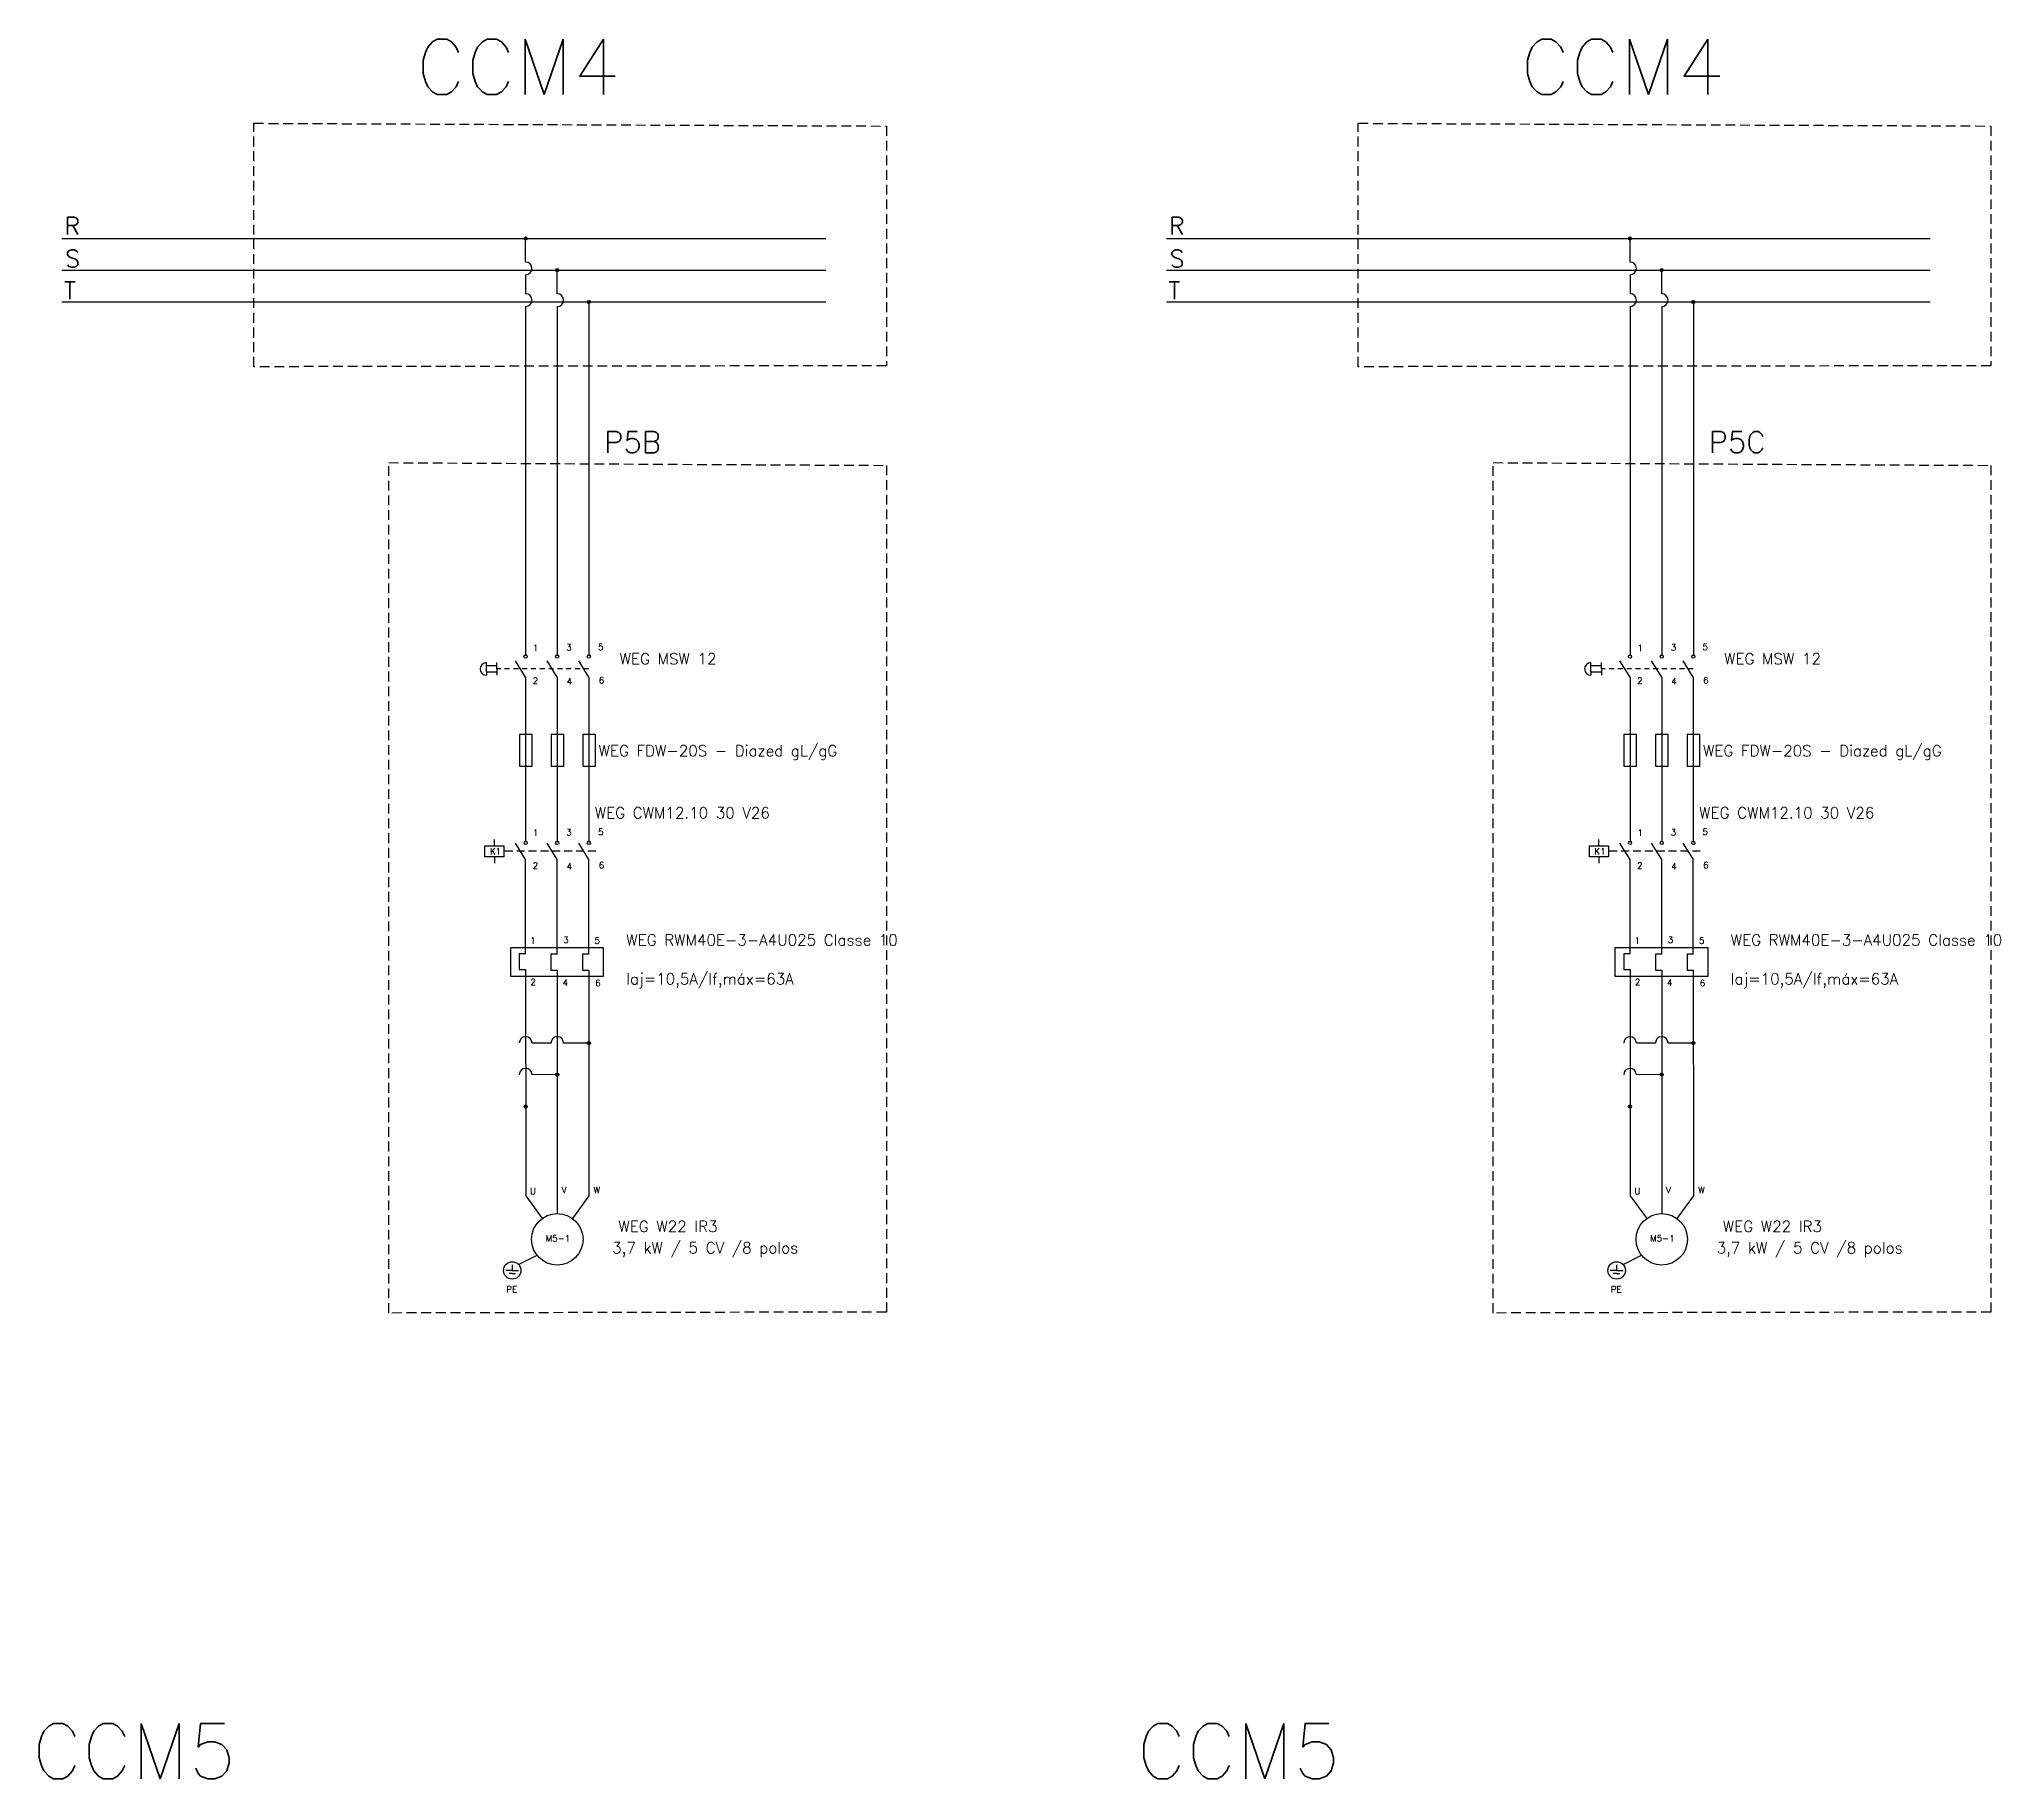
# Model space of a CAD drawing. Extents: x -646 to 641, y -139 to 322.
# Drawn here: x -132.8 to -82.8, y -3.7 to 40.7 of the extents above; entities that cross this region are included whole.
import ezdxf

# ---------------------------------------------------------------- set-up
doc = ezdxf.new("R2010")
doc.units = 0
doc.header["$MEASUREMENT"] = 0
doc.linetypes.add('DASHED2', pattern=[0.375, 0.25, -0.125])
doc.linetypes.add('HIDDEN', pattern=[0.375, 0.25, -0.125])
doc.layers.add('_COTAS', color=4, linetype='Continuous')
doc.layers.add('ELET_TRIFILAR_TEXTO', color=4, linetype='Continuous')
doc.layers.add('ELET_TRIFILAR_DESENHO', color=5, linetype='Continuous', plot=False)
doc.styles.add('ROMANS', font='romans')

# ---------------------------------------------------------------- blocks, each defined once
blk = doc.blocks.new('Contator')
at = {"layer": 'ELET_TRIFILAR_DESENHO', "linetype": 'Continuous'}
for p, q in [((150.054, 111.998), (150.054, 112.198)), ((150.054, 111.646), (150.054, 111.446)), ((151.04, 111.562), (150.721, 112.083)), ((150.99, 112.133), (151.091, 112.133)), ((152.04, 111.562), (151.721, 112.083)), ((151.99, 112.133), (152.091, 112.133)), ((153.04, 111.562), (152.721, 112.083)), ((152.99, 112.133), (153.091, 112.133))]:
    blk.add_line(p, q, dxfattribs=at)
at = {"layer": 'ELET_TRIFILAR_DESENHO', "linetype": 'DASHED2'}
blk.add_line((153.26, 111.822), (150.354, 111.822), dxfattribs=at)
at = {"layer": 'ELET_TRIFILAR_DESENHO', "linetype": 'Continuous'}
blk.add_lwpolyline([(149.754, 111.998), (150.354, 111.998), (150.354, 111.646), (149.754, 111.646)], close=True, dxfattribs=at)
for centre in [(151.04, 112.083), (152.04, 112.083), (153.04, 112.083)]:
    blk.add_circle(centre, 0.05, dxfattribs=at)
blk = doc.blocks.new('Rele Termico')
at = {"layer": 'ELET_TRIFILAR_DESENHO', "linetype": 'Continuous'}
for p, q in [((151.04, 108.823), (150.84, 108.823)), ((150.84, 108.823), (150.84, 108.323)), ((152.04, 108.811), (151.84, 108.811)), ((151.84, 108.811), (151.84, 108.311)), ((153.04, 108.811), (152.84, 108.811)), ((152.84, 108.811), (152.84, 108.311)), ((150.84, 108.323), (151.04, 108.323)), ((151.84, 108.311), (152.04, 108.311)), ((152.84, 108.311), (153.04, 108.311))]:
    blk.add_line(p, q, dxfattribs=at)
blk.add_lwpolyline([(150.573, 109.022), (153.495, 109.022), (153.495, 108.102), (150.573, 108.102)], close=True, dxfattribs=at)
blk = doc.blocks.new('Nome - Contatos')
at = {"layer": 'ELET_TRIFILAR_TEXTO', "linetype": 'Continuous', "char_height": 0.2, "attachment_point": 1, "style": 'ROMANS'}
for s, insert in [('1', (142.46, 124.177)), ('3', (143.513, 124.19)), ('5', (144.518, 124.204)), ('2', (142.451, 123.136)), ('4', (143.528, 123.114)), ('6', (144.54, 123.15))]:
    blk.add_mtext_dynamic_manual_height_columns(s, width=0.31166, gutter_width=1.901, heights=[0.262], dxfattribs=dict(at, insert=insert))
blk = doc.blocks.new('Nome - Termico')
at = {"layer": 'ELET_TRIFILAR_TEXTO', "linetype": 'Continuous', "char_height": 0.2, "attachment_point": 1, "style": 'ROMANS'}
for s, insert in [('1', (149.774, 110.74)), ('3', (150.822, 110.762)), ('5', (151.809, 110.74)), ('2', (149.782, 109.425)), ('4', (150.799, 109.41)), ('6', (151.832, 109.402))]:
    blk.add_mtext_dynamic_manual_height_columns(s, width=0.31166, gutter_width=1.901, heights=[0.262], dxfattribs=dict(at, insert=insert))
blk = doc.blocks.new('Fusíveis')
at = {"layer": 'ELET_TRIFILAR_DESENHO', "linetype": 'Continuous'}
for p, q in [((143.684, 121.383), (143.484, 121.383)), ((143.484, 121.383), (143.484, 120.383)), ((143.884, 121.383), (143.684, 121.383)), ((143.884, 120.383), (143.884, 121.383)), ((144.684, 121.383), (144.484, 121.383)), ((144.484, 121.383), (144.484, 120.383)), ((144.884, 121.383), (144.684, 121.383)), ((144.884, 120.383), (144.884, 121.383)), ((145.684, 121.383), (145.484, 121.383)), ((145.484, 121.383), (145.484, 120.383)), ((145.884, 121.383), (145.684, 121.383)), ((145.884, 120.383), (145.884, 121.383)), ((143.484, 120.383), (143.884, 120.383)), ((144.484, 120.383), (144.884, 120.383)), ((145.484, 120.383), (145.884, 120.383))]:
    blk.add_line(p, q, dxfattribs=at)

msp = doc.modelspace()

# ---------------------------------------------------------------- hatches: boundary and pattern name
at = {"layer": 'ELET_TRIFILAR_DESENHO', "linetype": 'Continuous'}
h = msp.add_hatch(color=256, dxfattribs=at)
h.dxf.hatch_style = 1
h.paths.add_polyline_path([(-120.39, 35.654, 1), (-120.471, 35.654, 1)])
h = msp.add_hatch(color=256, dxfattribs=at)
h.dxf.hatch_style = 1
h.paths.add_polyline_path([(-92.19, 35.654, 1), (-92.271, 35.654, 1)])
h = msp.add_hatch(color=256, dxfattribs=at)
h.dxf.hatch_style = 1
h.paths.add_polyline_path([(-119.582, 34.846, 1), (-119.663, 34.846, 1)])
h = msp.add_hatch(color=256, dxfattribs=at)
h.dxf.hatch_style = 1
h.paths.add_polyline_path([(-91.382, 34.846, 1), (-91.463, 34.846, 1)])
h = msp.add_hatch(color=256, dxfattribs=at)
h.dxf.hatch_style = 1
h.paths.add_polyline_path([(-118.856, 34.035), (-118.775, 34.035, 1)])
h.paths.add_polyline_path([(-118.816, 34.035), (-118.816, 33.995, 0.414214), (-118.775, 34.035)])
h.paths.add_polyline_path([(-118.816, 33.995), (-118.816, 34.035), (-118.856, 34.035, 0.414214)])
h = msp.add_hatch(color=256, dxfattribs=at)
h.dxf.hatch_style = 1
h.paths.add_polyline_path([(-90.656, 34.035), (-90.575, 34.035, 1)])
h.paths.add_polyline_path([(-90.616, 34.035), (-90.616, 33.995, 0.414214), (-90.575, 34.035)])
h.paths.add_polyline_path([(-90.616, 33.995), (-90.616, 34.035), (-90.656, 34.035, 0.414214)])
h = msp.add_hatch(color=256, dxfattribs=at)
h.dxf.hatch_style = 1
h.paths.add_polyline_path([(-118.855, 15.11, -1), (-118.775, 15.11, -1)])
h = msp.add_hatch(color=256, dxfattribs=at)
h.dxf.hatch_style = 1
h.paths.add_polyline_path([(-90.655, 15.11, -1), (-90.575, 15.11, -1)])
h = msp.add_hatch(color=256, dxfattribs=at)
h.dxf.hatch_style = 1
h.paths.add_polyline_path([(-119.583, 14.308, 1), (-119.664, 14.308, 1)])
h = msp.add_hatch(color=256, dxfattribs=at)
h.dxf.hatch_style = 1
h.paths.add_polyline_path([(-91.383, 14.308, 1), (-91.464, 14.308, 1)])
h = msp.add_hatch(color=256, dxfattribs=at)
h.dxf.hatch_style = 1
h.paths.add_polyline_path([(-120.391, 13.491, 1), (-120.472, 13.491, 1)])
h = msp.add_hatch(color=256, dxfattribs=at)
h.dxf.hatch_style = 1
h.paths.add_polyline_path([(-92.191, 13.491, 1), (-92.272, 13.491, 1)])

# ---------------------------------------------------------------- linework, layer by layer
for p, q in [((-132.271, 35.654), (-124.862, 35.654)), ((-124.862, 35.654), (-112.766, 35.654)), ((-120.431, 35.052), (-120.431, 35.654)), ((-104.071, 35.654), (-96.662, 35.654)), ((-96.662, 35.654), (-84.566, 35.654)), ((-92.231, 35.052), (-92.231, 35.654)), ((-132.271, 34.846), (-125.426, 34.846)), ((-125.426, 34.846), (-112.766, 34.846)), ((-120.431, 34.729), (-120.431, 34.245)), ((-119.623, 34.242), (-119.624, 34.846)), ((-104.071, 34.846), (-97.226, 34.846)), ((-97.226, 34.846), (-84.566, 34.846)), ((-92.231, 34.729), (-92.231, 34.245)), ((-91.423, 34.242), (-91.424, 34.846)), ((-132.271, 34.038), (-124.862, 34.038)), ((-124.862, 34.038), (-112.766, 34.038)), ((-120.431, 33.921), (-120.431, 29.177)), ((-119.623, 33.919), (-119.623, 29.156)), ((-118.815, 34.038), (-118.815, 29.177)), ((-104.071, 34.038), (-96.662, 34.038)), ((-96.662, 34.038), (-84.566, 34.038)), ((-92.231, 33.921), (-92.231, 29.177)), ((-91.423, 33.919), (-91.423, 29.156)), ((-90.615, 34.038), (-90.615, 29.177)), ((-120.431, 29.177), (-120.431, 25.018)), ((-119.623, 29.156), (-119.623, 25.015)), ((-118.815, 29.177), (-118.815, 25.018)), ((-92.231, 29.177), (-92.231, 25.018)), ((-91.423, 29.156), (-91.423, 25.015)), ((-90.615, 29.177), (-90.615, 25.018)), ((-120.432, 24.454), (-120.689, 24.875)), ((-120.472, 25.018), (-120.39, 25.018)), ((-119.624, 24.454), (-119.882, 24.875)), ((-119.664, 25.018), (-119.583, 25.018)), ((-118.816, 24.454), (-119.074, 24.875)), ((-118.856, 25.018), (-118.775, 25.018)), ((-92.232, 24.454), (-92.489, 24.875)), ((-92.272, 25.018), (-92.19, 25.018)), ((-91.424, 24.454), (-91.682, 24.875)), ((-91.464, 25.018), (-91.383, 25.018)), ((-90.616, 24.454), (-90.874, 24.875)), ((-90.656, 25.018), (-90.575, 25.018)), ((-120.432, 24.454), (-120.432, 20.259)), ((-119.624, 24.454), (-119.624, 20.259)), ((-118.816, 24.454), (-118.816, 20.259)), ((-92.232, 24.454), (-92.232, 20.259)), ((-91.424, 24.454), (-91.424, 20.259)), ((-90.616, 24.454), (-90.616, 20.259)), ((-119.624, 17.386), (-119.624, 19.798)), ((-118.816, 17.386), (-118.816, 19.798)), ((-91.424, 17.386), (-91.424, 19.798)), ((-90.616, 17.386), (-90.616, 19.798)), ((-120.432, 16.987), (-120.429, 12.157)), ((-119.624, 16.977), (-119.621, 11.7)), ((-118.816, 16.977), (-118.813, 12.157)), ((-92.232, 16.987), (-92.229, 12.157)), ((-91.424, 16.977), (-91.421, 11.7)), ((-90.616, 16.977), (-90.613, 12.157)), ((-120.429, 12.157), (-120.429, 11.214)), ((-118.813, 12.157), (-118.813, 11.214)), ((-92.229, 12.157), (-92.229, 11.214)), ((-90.613, 12.157), (-90.613, 11.214)), ((-119.621, 11.7), (-119.621, 10.757)), ((-91.421, 11.7), (-91.421, 10.757)), ((-120.429, 11.214), (-120.006, 10.632)), ((-118.813, 11.214), (-119.236, 10.632)), ((-92.229, 11.214), (-91.806, 10.632)), ((-90.613, 11.214), (-91.036, 10.632)), ((-120.61, 9.457), (-120.139, 9.698)), ((-92.41, 9.457), (-91.939, 9.698)), ((-120.773, 9.306), (-120.935, 9.306)), ((-120.773, 9.23), (-120.854, 9.23)), ((-120.773, 9.451), (-120.773, 9.306)), ((-120.773, 9.306), (-120.61, 9.306)), ((-120.773, 9.23), (-120.692, 9.23)), ((-92.573, 9.306), (-92.735, 9.306)), ((-92.573, 9.23), (-92.654, 9.23)), ((-92.573, 9.451), (-92.573, 9.306)), ((-92.573, 9.306), (-92.41, 9.306)), ((-92.573, 9.23), (-92.492, 9.23))]:
    msp.add_line(p, q, dxfattribs=at)
at = {"layer": 'ELET_TRIFILAR_DESENHO', "color": 254, "linetype": 'Continuous', "true_color": 0xcecce6}
for p, q in [((-121.429, 24.746), (-121.429, 24.826)), ((-121.163, 24.746), (-121.429, 24.746)), ((-121.429, 24.584), (-121.429, 24.746)), ((-121.163, 24.584), (-121.429, 24.584)), ((-121.429, 24.584), (-121.429, 24.503)), ((-121.163, 24.665), (-121.163, 24.826)), ((-121.163, 24.665), (-121.163, 24.503)), ((-93.229, 24.746), (-93.229, 24.826)), ((-92.963, 24.746), (-93.229, 24.746)), ((-93.229, 24.584), (-93.229, 24.746)), ((-92.963, 24.584), (-93.229, 24.584)), ((-93.229, 24.584), (-93.229, 24.503)), ((-92.963, 24.665), (-92.963, 24.826)), ((-92.963, 24.665), (-92.963, 24.503))]:
    msp.add_line(p, q, dxfattribs=at)
at = {"layer": 'ELET_TRIFILAR_DESENHO', "color": 254, "linetype": 'DASHED2', "ltscale": 0.5, "true_color": 0xcecce6}
for p, q in [((-118.816, 24.665), (-121.163, 24.665)), ((-90.616, 24.665), (-92.963, 24.665))]:
    msp.add_line(p, q, dxfattribs=at)
at = {"layer": 'ELET_TRIFILAR_DESENHO', "linetype": 'HIDDEN'}
for points in [[(-127.369, 38.596), (-111.22, 38.525), (-111.22, 32.406), (-127.369, 32.38)], [(-99.169, 38.596), (-83.02, 38.525), (-83.02, 32.406), (-99.169, 32.38)], [(-123.925, 29.931), (-111.22, 29.861), (-111.22, 8.245), (-123.925, 8.22)], [(-95.725, 29.931), (-83.02, 29.861), (-83.02, 8.245), (-95.725, 8.22)]]:
    msp.add_lwpolyline(points, close=True, dxfattribs=at)
at = {"layer": 'ELET_TRIFILAR_DESENHO', "linetype": 'Continuous'}
for points in [[(-120.432, 17.391), (-120.432, 19.798)], [(-92.232, 17.391), (-92.232, 19.798)], [(-119.782, 15.11), (-120.267, 15.11)], [(-118.855, 15.11), (-119.459, 15.11)], [(-91.582, 15.11), (-92.067, 15.11)], [(-90.655, 15.11), (-91.259, 15.11)], [(-119.623, 14.308), (-120.267, 14.302)], [(-91.423, 14.308), (-92.067, 14.302)]]:
    msp.add_lwpolyline(points, dxfattribs=at)
for centre, radius in [((-120.431, 35.654), 0.0404), ((-92.231, 35.654), 0.0404), ((-119.623, 34.846), 0.0404), ((-91.423, 34.846), 0.0404), ((-118.816, 34.035), 0.0404), ((-90.616, 34.035), 0.0404), ((-120.432, 24.978), 0.0404), ((-119.624, 24.978), 0.0404), ((-118.816, 24.978), 0.0404), ((-92.232, 24.978), 0.0404), ((-91.424, 24.978), 0.0404), ((-90.616, 24.978), 0.0404), ((-118.815, 15.11), 0.0404), ((-90.615, 15.11), 0.0404), ((-119.623, 14.308), 0.0404), ((-91.423, 14.308), 0.0404), ((-120.431, 13.491), 0.0404), ((-92.231, 13.491), 0.0404), ((-119.621, 10.101), 0.656), ((-91.421, 10.101), 0.656), ((-120.773, 9.306), 0.222), ((-92.573, 9.306), 0.222)]:
    msp.add_circle(centre, radius, dxfattribs=at)
for centre, start, end in [((-120.431, 34.891), 270, 90), ((-92.231, 34.891), 270, 90), ((-120.431, 34.083), 270, 90), ((-119.623, 34.08), 270, 90), ((-92.231, 34.083), 270, 90), ((-91.423, 34.08), 270, 90), ((-120.429, 15.11), 0, 180), ((-119.621, 15.11), 0, 180), ((-92.229, 15.11), 0, 180), ((-91.421, 15.11), 0, 180), ((-120.429, 14.302), 0, 180), ((-92.229, 14.302), 0, 180)]:
    msp.add_arc(centre, 0.162, start, end, dxfattribs=at)
at = {"layer": 'ELET_TRIFILAR_DESENHO', "color": 254, "linetype": 'Continuous', "true_color": 0xcecce6}
for centre in [(-121.429, 24.665), (-93.229, 24.665)]:
    msp.add_arc(centre, 0.162, 90, 270, dxfattribs=at)

# ---------------------------------------------------------------- block references
at = {"layer": '_COTAS', "linetype": 'Continuous', "xscale": 0.8079180569963671, "yscale": 0.8079180569963671, "zscale": 0.8079180569963671}
for name, p in [('Nome - Contatos', (-235.339, -75.041)), ('Nome - Contatos', (-207.139, -75.041)), ('Nome - Contatos', (-235.339, -79.76)), ('Nome - Contatos', (-207.139, -79.76)), ('Nome - Termico', (-241.32, -71.658)), ('Nome - Termico', (-213.12, -71.658))]:
    msp.add_blockref(name, p, dxfattribs=at)
at = {"layer": 'ELET_TRIFILAR_DESENHO', "linetype": 'Continuous', "xscale": 0.8079180569963671, "yscale": 0.8079180569963671, "zscale": 0.8079180569963671}
for name, p in [('Fusíveis', (-236.511, -75.075)), ('Fusíveis', (-208.311, -75.075)), ('Contator', (-242.459, -70.335)), ('Contator', (-214.259, -70.335)), ('Rele Termico', (-242.459, -70.529)), ('Rele Termico', (-214.259, -70.529))]:
    msp.add_blockref(name, p, dxfattribs=at)

# ---------------------------------------------------------------- texts
at = {"layer": 'ELET_TRIFILAR_TEXTO', "style": 'ROMANS'}
for s, height, p in [('CCM4', 1.4139, (-123.231, 39.328)), ('CCM4', 1.4139, (-95.031, 39.328)), ('P5B', 0.5457, (-118.423, 30.182)), ('P5C', 0.5457, (-90.223, 30.182)), ('WEG MSW 12', 0.2828, (-118.03, 24.782)), ('WEG MSW 12', 0.2828, (-89.83, 24.782)), ('WEG FDW-20S - Diazed gL/gG', 0.28277, (-118.568, 22.434)), ('WEG FDW-20S - Diazed gL/gG', 0.28277, (-90.368, 22.434)), ('WEG CWM12.10 30 V26', 0.28277, (-118.666, 20.849)), ('WEG CWM12.10 30 V26', 0.28277, (-90.466, 20.849)), ('Iaj=10,5A/If,máx=63A', 0.28277, (-117.861, 16.61)), ('Iaj=10,5A/If,máx=63A', 0.28277, (-89.661, 16.61)), ('WEG W22 IR3', 0.28277, (-118.062, 10.29)), ('WEG W22 IR3', 0.28277, (-89.862, 10.29)), ('3,7 kW / 5 CV /8 polos', 0.28277, (-118.221, 9.743)), ('3,7 kW / 5 CV /8 polos', 0.28277, (-90.021, 9.743)), ('CCM5', 1.4139, (-133.031, -3.672)), ('CCM5', 1.4139, (-104.831, -3.672))]:
    msp.add_text(s, height=height, dxfattribs=at).set_placement(p)
at = {"layer": 'ELET_TRIFILAR_TEXTO', "linetype": 'Continuous', "attachment_point": 1, "style": 'ROMANS'}
for s, width, heights, insert, char_height in [('R', 0.45782, [0.385], (-132.202, 36.197), 0.441), ('R', 0.45782, [0.385], (-104.002, 36.197), 0.441), ('S', 0.45782, [0.385], (-132.187, 35.362), 0.441), ('S', 0.45782, [0.385], (-103.987, 35.362), 0.441), ('T', 0.45782, [0.385], (-132.216, 34.545), 0.441), ('T', 0.45782, [0.385], (-104.016, 34.545), 0.441), ('K1', 0.45782, [0.385], (-121.341, 20.09), 0.1616), ('K1', 0.45782, [0.385], (-93.141, 20.09), 0.1616), ('U', 0.45782, [0.385], (-120.32, 11.412), 0.162), ('V', 0.45782, [0.385], (-119.512, 11.445), 0.162), ('W', 0.45782, [0.385], (-118.693, 11.445), 0.162), ('U', 0.45782, [0.385], (-92.12, 11.412), 0.162), ('V', 0.45782, [0.385], (-91.312, 11.445), 0.162), ('W', 0.45782, [0.385], (-90.493, 11.445), 0.162), ('M5-1', 0.51858, [0.563], (-119.917, 10.206), 0.1616), ('M5-1', 0.51858, [0.563], (-91.717, 10.206), 0.1616), ('PE', 0.45782, [0.385], (-120.922, 8.907), 0.1616), ('PE', 0.45782, [0.385], (-92.722, 8.907), 0.1616)]:
    msp.add_mtext_dynamic_manual_height_columns(s, width=width, gutter_width=2.793, heights=heights, dxfattribs=dict(at, insert=insert, char_height=char_height))
at = {"layer": 'ELET_TRIFILAR_TEXTO', "linetype": 'Continuous', "char_height": 0.28277, "width": 7.6, "attachment_point": 1, "style": 'ROMANS'}
for insert in [(-117.861, 17.885), (-89.661, 17.885)]:
    msp.add_mtext('WEG RWM40E-3-A4U025 Classe 10', dxfattribs=dict(at, insert=insert))

doc.saveas('drawing.dxf')
